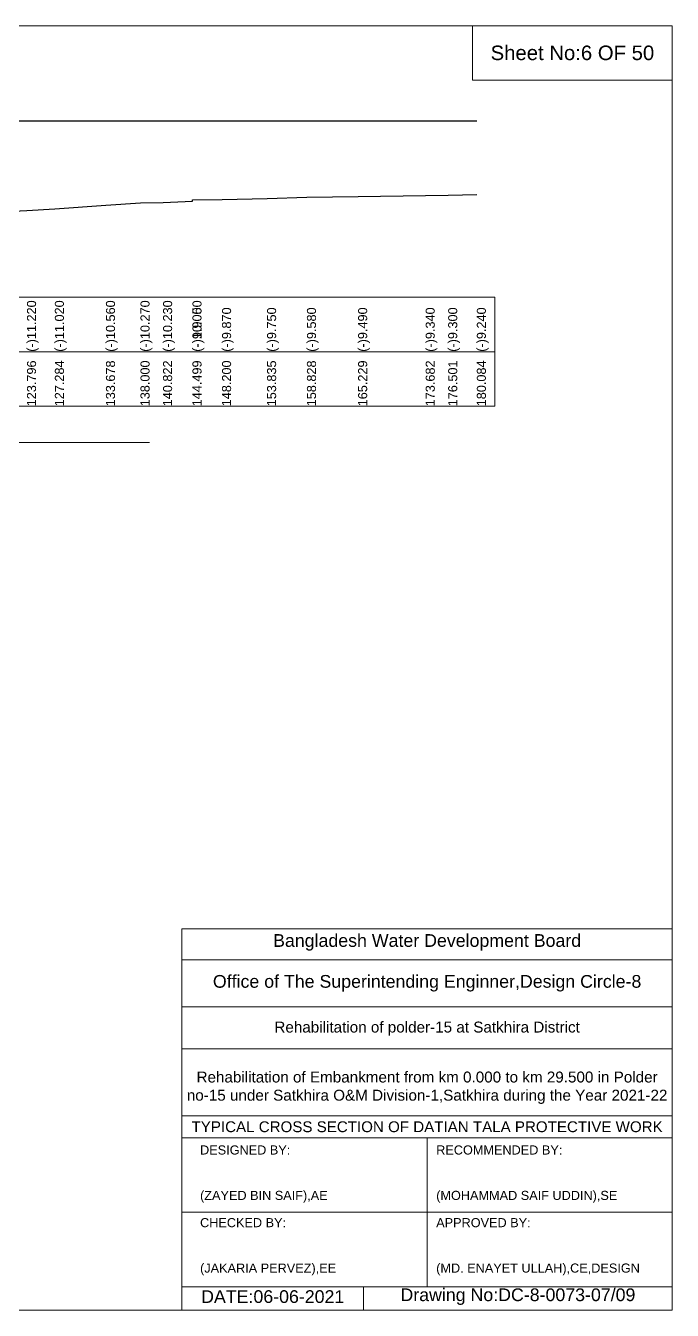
# Model space of a CAD drawing. Header units: inches. Extents: x 89000 to 845000, y -7071 to 31.
# Drawn here: x 181440 to 185000, y -7071 to 0 of the extents above; entities that cross this region are included whole.
import ezdxf

# ---------------------------------------------------------------- set-up
doc = ezdxf.new("R2010")
doc.units = ezdxf.units.IN
doc.header["$LTSCALE"] = 7
doc.header["$MEASUREMENT"] = 0
for name, color, linetype, lineweight in [('Cross section Data Border', 7, 'Continuous', 9), ('Cross Section Labels', 7, 'Continuous', 9), ('Existing_Bed_Level for Xsection', 7, 'Continuous', 25), ('Long Section Labels', 7, 'Continuous', 9)]:
    doc.layers.add(name, color=color, linetype=linetype, lineweight=lineweight)
doc.styles.get("Standard").update_dxf_attribs({"font": 'arial.ttf'})

msp = doc.modelspace()

# ---------------------------------------------------------------- linework, layer by layer
at = {"layer": 'Cross section Data Border'}
msp.add_lwpolyline([(175100, -1495.08), (184023.67411, -1495.08), (184023.67411, -2095.08), (175100, -2095.08)], close=True, dxfattribs=at)
msp.add_lwpolyline([(175100, -1795.08), (184023.67411, -1795.08)], dxfattribs=at)
at = {"layer": 'Cross Section Labels'}
for points in [[(175000, 0), (185000, 0), (185000, -7071), (175000, -7071)], [(183900, 0), (185000, 0), (185000, -300), (183900, -300)]]:
    msp.add_lwpolyline(points, close=True, dxfattribs=at)
for points in [[(177801.83705, -2295.08), (179961.83705, -2295.08), (182121.83705, -2295.08)], [(182300, -7071), (182300, -4971), (185000, -4971)], [(182300, -5141), (185000, -5141)], [(182300, -5401), (185000, -5401)], [(182300, -5631), (185000, -5631)], [(182300, -6001), (185000, -6001)], [(182300, -6121), (185000, -6121)], [(183650, -6121), (183650, -6941)], [(182300, -6531), (185000, -6531)], [(182300, -6941), (185000, -6941)], [(183300, -6941), (183300, -7071)]]:
    msp.add_lwpolyline(points, dxfattribs=at)
at = {"layer": 'Existing_Bed_Level for Xsection'}
for points in [[(176000, -523.08), (183923.67411, -523.08)], [(181260.72024, -1027.32), (181447.02484, -1016.76), (181600.50888, -1007.96), (181881.82722, -987.72), (182071.98474, -974.96), (182196.17087, -973.2), (182357.97604, -965.28), (182357.97604, -958.68), (182520.81355, -957.36), (182768.74338, -952.08), (182988.41952, -944.6), (183270.09045, -940.64), (183642.02614, -934.04), (183766.03492, -932.28), (183923.67411, -929.64)]]:
    msp.add_lwpolyline(points, dxfattribs=at)

# ---------------------------------------------------------------- texts
at = {"layer": 'Cross Section Labels', "attachment_point": 5}
for s, insert, char_height in [('Sheet No:6 OF 50', (184450, -150), 80), ('Bangladesh Water Development Board', (183650, -5046), 70), ('Office of The Superintending Enginner,Design Circle-8', (183650, -5271), 70)]:
    msp.add_mtext(s, dxfattribs=dict(at, insert=insert, char_height=char_height))
at = {"layer": 'Cross Section Labels'}
for s, insert, char_height, width, attachment_point in [('Rehabilitation of polder-15 at Satkhira District', (183650, -5521), 60, 2800, 5), ('Rehabilitation of Embankment from km 0.000 to km 29.500 in Polder no-15 under Satkhira O&M Division-1,Satkhira during the Year 2021-22', (183650, -5846), 60, 2700, 5), ('TYPICAL CROSS SECTION OF DATIAN TALA PROTECTIVE WORK', (183650, -6061), 59.5765532, 2800, 5), ('DESIGNED BY:^J^J^J(ZAYED BIN SAIF),AE', (182400, -6321), 50, 1400, 4), ('RECOMMENDED BY:^J^J^J(MOHAMMAD SAIF UDDIN),SE', (183700, -6321), 50, 1400, 4), ('CHECKED BY:^J^J^J(JAKARIA PERVEZ),EE', (182400, -6721), 50, 1400, 4), ('APPROVED BY:^J^J^J(MD. ENAYET ULLAH),CE,DESIGN', (183700, -6721), 50, 1400, 4), ('DATE:06-06-2021', (182800, -6996), 70, 1400, 5), ('Drawing No:DC-8-0073-07/09', (184150, -6996), 70, 2200, 5)]:
    msp.add_mtext(s, dxfattribs=dict(at, insert=insert, char_height=char_height, width=width, attachment_point=attachment_point))
at = {"layer": 'Long Section Labels', "char_height": 50, "attachment_point": 1, "rotation": 90}
for s, insert in [('(-)11.220', (181447.02484, -1795.08)), ('(-)11.020', (181600.50888, -1795.08)), ('(-)10.560', (181881.82722, -1795.08)), ('(-)10.270', (182071.98474, -1795.08)), ('(-)10.230', (182196.17087, -1795.08)), ('(-)10.050', (182357.97604, -1795.08)), ('(-)9.900', (182357.97604, -1795.08)), ('(-)9.870', (182520.81355, -1795.08)), ('(-)9.750', (182768.74338, -1795.08)), ('(-)9.580', (182988.41952, -1795.08)), ('(-)9.490', (183270.09045, -1795.08)), ('(-)9.340', (183642.02614, -1795.08)), ('(-)9.300', (183766.03492, -1795.08)), ('(-)9.240', (183923.67411, -1795.08)), ('123.796', (181447.02484, -2095.08)), ('127.284', (181600.50888, -2095.08)), ('133.678', (181881.82722, -2095.08)), ('138.000', (182071.98474, -2095.08)), ('140.822', (182196.17087, -2095.08)), ('144.499', (182357.97604, -2095.08)), ('144.499', (182357.97604, -2095.08)), ('148.200', (182520.81355, -2095.08)), ('153.835', (182768.74338, -2095.08)), ('158.828', (182988.41952, -2095.08)), ('165.229', (183270.09045, -2095.08)), ('173.682', (183642.02614, -2095.08)), ('176.501', (183766.03492, -2095.08)), ('180.084', (183923.67411, -2095.08))]:
    msp.add_mtext(s, dxfattribs=dict(at, insert=insert))

doc.saveas('drawing.dxf')
